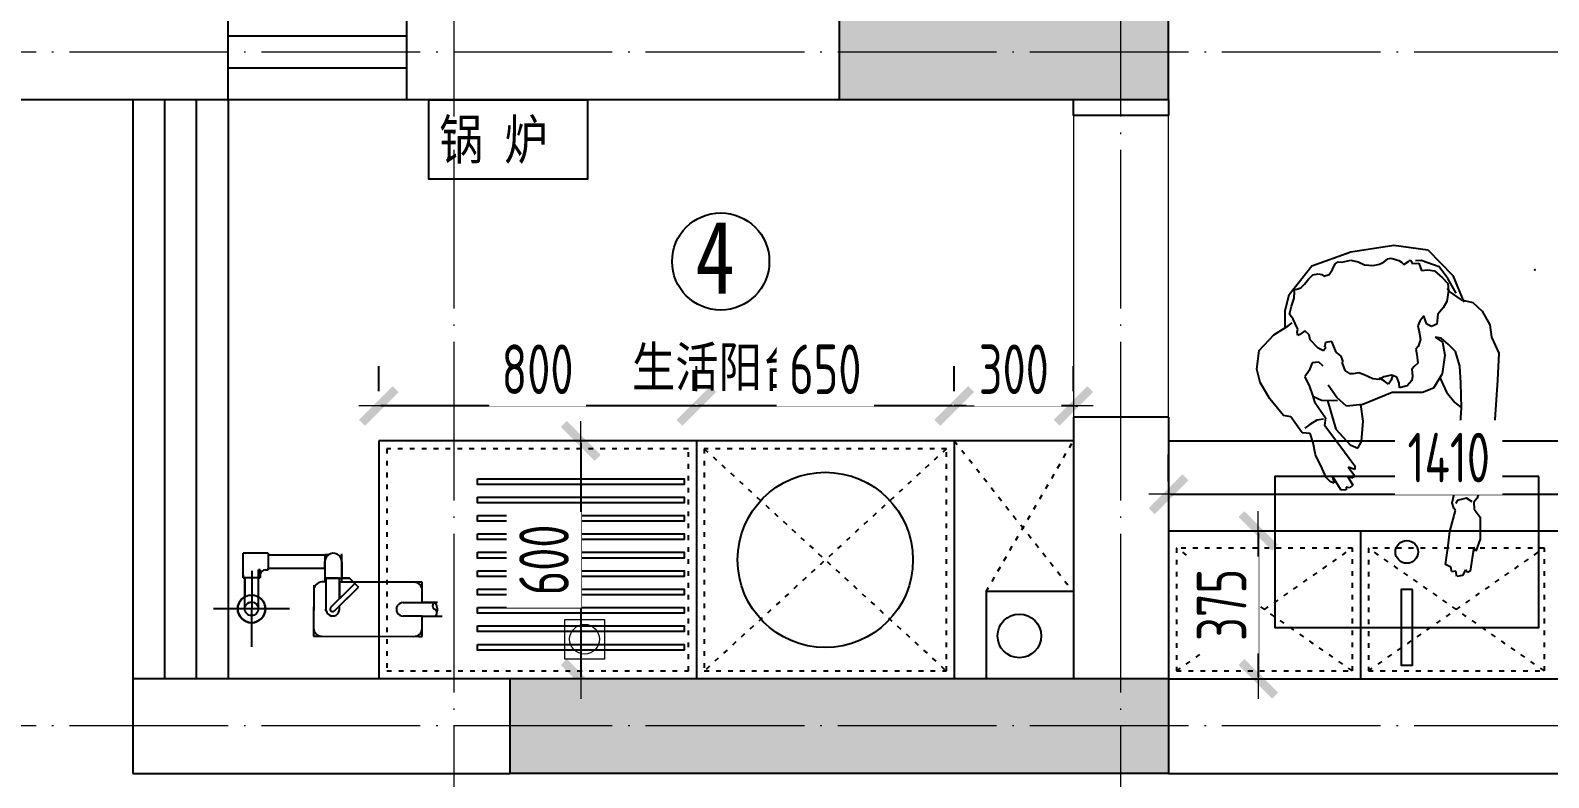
# Model space of a CAD drawing. Header units: inches. Extents: x 600 to 250244, y -404780 to 1000.
# Drawn here: x 42692 to 46518, y -352325 to -350441 of the extents above; entities that cross this region are included whole.
import ezdxf

# ---------------------------------------------------------------- set-up
doc = ezdxf.new("R2010")
doc.units = ezdxf.units.IN
doc.header["$MEASUREMENT"] = 0
doc.linetypes.add('ACAD_ISO03W100', pattern=[30, 12, -18])
doc.linetypes.add('DOTE', pattern=[2.42, 2, -0.2, 0.02, -0.2])
for name, color, linetype in [('D-ARCHI', 250, 'Continuous'), ('EVH 立面填充', 8, 'Continuous'), ('IBS-003-建筑窗框', 3, 'Continuous'), ('IBS-182-原建筑非承重墙', 150, 'Continuous'), ('IBS-200-原建筑承重墙柱', 200, 'Continuous'), ('IBS-63-原建筑窗', 63, 'Continuous'), ('IDS-040-固定高家具', 40, 'Continuous'), ('IFF-31-卫浴洁具', 31, 'Continuous'), ('IFF-51-活动家具', 51, 'Continuous'), ('iGo户型优化', 7, 'Continuous'), ('房间编号', 50, 'Continuous')]:
    doc.layers.add(name, color=color, linetype=linetype)
for name, color, linetype, lineweight in [('地面铺装内线', 251, 'Continuous', 5), ('地面铺装外线', 136, 'Continuous', 20), ('天棚材质标注', 2, 'Continuous', 5), ('门', 65, 'Continuous', 13)]:
    doc.layers.add(name, color=color, linetype=linetype, lineweight=lineweight)
doc.styles.add('ARI', font='SimSun.ttf', dxfattribs={"width": 0.8, "height": 200})
doc.styles.add('HBA-DIMT', font='ARCHS.SHX', dxfattribs={"width": 0.8})
doc.styles.add('宋体', font='SimSun.ttf', dxfattribs={"width": 0.8})
doc.dimstyles.new('HBA_40', dxfattribs={"dimscale": 50, "dimtxt": 2.5, "dimasz": 0.1, "dimexe": 2, "dimexo": 2.5, "dimgap": 0.6, "dimtad": 1, "dimdec": 0, "dimrnd": 5, "dimzin": 0, "dimtxsty": 'HBA-DIMT', "dimblk": 'HBA_DIMENSION_TICK', "dimblk1": 'HBA_DIMENSION_TICK', "dimblk2": 'HBA_DIMENSION_TICK', "dimcen": 0.125, "dimclrd": 44, "dimclre": 44, "dimclrt": 2, "dimadec": 0, "dimazin": 0, "dimtfac": 1, "dimtdec": 0, "dimtix": 1, "dimtmove": 1, "dimatfit": 3, "dimldrblk": 'HBA_Leader_Dot', "dimfxl": 0, "dimtvp": 1, "dimtfill": 1, "dimtolj": 1, "dimtzin": 0, "dimarcsym": 0})

# ---------------------------------------------------------------- blocks, each defined once
blk = doc.blocks.new('11')
at = {"layer": 'IBS-182-原建筑非承重墙'}
for p, q in [((140996.6, -1245.4), (140997.1, -1054.1)), ((140567.3, -1080.2), (140567.1, -1131.5)), ((140567.3, -1080.2), (140567.1, -1131.5)), ((140567.2, -1100.7), (140567.1, -1131.5)), ((140840.5, -1081), (140567.3, -1080.2)), ((140575.7, -1080.3), (140567.3, -1080.2)), ((140820, -1080.9), (140587.7, -1080.3)), ((140820, -1080.9), (140587.7, -1080.3)), ((140840.5, -1081), (140820, -1080.9)), ((140840.2, -1209.1), (140840.5, -1081)), ((140840.2, -1197.1), (140840.5, -1101.4)), ((140840.2, -1209.1), (140840.5, -1101.4)), ((140840.5, -1101.4), (140840.5, -1081)), ((140567.1, -1131.5), (140516.4, -1131.3)), ((140535.4, -1131.4), (140527.6, -1131.4)), ((140567.1, -1131.5), (140535.4, -1131.4)), ((140567.1, -1131.5), (140535.4, -1131.4)), ((140567.1, -1131.5), (140614.9, -1131.6)), ((140787.9, -1144.5), (140727.7, -1204.5)), ((140775.4, -1157), (140787.9, -1144.5)), ((140809.6, -1144.6), (140809.6, -1149.2)), ((140809.6, -1149.2), (140809.6, -1144.6)), ((140528, -1165.5), (140567, -1165.6)), ((140528, -1165.5), (140567, -1165.6)), ((140567, -1165.6), (140535.3, -1165.5)), ((140567, -1165.6), (140566.9, -1196.4)), ((140567, -1165.6), (140566.9, -1216.9)), ((140567, -1165.6), (140566.9, -1196.4)), ((140614.8, -1165.8), (140567, -1165.6)), ((140775.4, -1157), (140727.7, -1204.5)), ((140797.1, -1153.8), (140736.8, -1213.7)), ((140736.8, -1213.7), (140775.4, -1175.4)), ((140736.8, -1213.7), (140775.4, -1175.4)), ((140775.4, -1175.4), (140775.2, -1227)), ((140775.3, -1217.4), (140775.4, -1175.4)), ((140775.4, -1175.4), (140775.3, -1217.4)), ((140775.4, -1149.1), (140775.4, -1157)), ((140775.4, -1149.1), (140775.4, -1157)), ((140775.4, -1149.1), (140775.4, -1157)), ((140809.4, -1217.5), (140809.6, -1149.2)), ((140809.4, -1227.1), (140809.6, -1149.2)), ((140901.2, -1149.5), (141092.5, -1150)), ((140979.7, -1180.1), (140979.5, -1248.1)), ((140979.8, -1149.7), (140979.6, -1227.6)), ((140979.7, -1180.1), (140979.6, -1227.6)), ((141013.9, -1149.8), (141013.7, -1227.7)), ((141013.7, -1227.7), (141013.9, -1180.2)), ((141013.7, -1227.7), (141013.9, -1180.2)), ((140566.9, -1208.4), (140566.9, -1216.9)), ((140566.9, -1216.9), (140769.8, -1217.4)), ((140566.9, -1216.9), (140587.4, -1216.9)), ((140587.4, -1216.9), (140775.3, -1217.4)), ((140587.4, -1216.9), (140740.4, -1217.3)), ((140736.8, -1213.7), (140727.7, -1204.5)), ((140727.7, -1204.5), (140736.8, -1213.7)), ((140750, -1226.9), (140736.8, -1213.7)), ((140740.4, -1217.3), (140750, -1226.9)), ((140769.8, -1217.4), (140769.6, -1288.5)), ((140775.3, -1217.4), (140775.2, -1227)), ((140775.3, -1217.4), (140775.2, -1227)), ((140809.4, -1217.5), (140819.7, -1217.5)), ((140809.4, -1217.5), (140809.4, -1227.1)), ((140812.1, -1251.7), (140812.1, -1220.6)), ((140812.1, -1251.7), (140812.1, -1220.6)), ((140775.2, -1227), (140750, -1226.9)), ((140750, -1226.9), (140769.8, -1227)), ((140769.7, -1268.6), (140769.8, -1227)), ((140769.8, -1227), (140769.7, -1268.6)), ((140812.1, -1227.1), (140769.8, -1227)), ((140775.2, -1227), (140809.4, -1227.1)), ((140812.1, -1251.7), (140812, -1268.8)), ((140812, -1285.8), (140812.1, -1251.7)), ((140812, -1285.8), (140812.1, -1251.7)), ((140812.1, -1251.7), (140812.1, -1227.1)), ((140812.1, -1251.7), (140954.9, -1251.7)), ((140954.9, -1251.7), (140953, -1251.7)), ((140954.9, -1251.7), (140953, -1251.7)), ((140954.8, -1290.4), (140954.9, -1248.1)), ((140961.8, -1248.1), (140954.9, -1248.1)), ((140954.9, -1250.9), (140954.9, -1251.7)), ((140954.9, -1250.9), (140954.9, -1251.7)), ((140975.4, -1248.1), (140975.5, -1227.6)), ((140975.5, -1234.5), (140975.4, -1248.1)), ((140979.5, -1248.1), (140975.4, -1248.1)), ((140975.4, -1248.1), (140979.5, -1248.1)), ((140975.5, -1234.5), (140975.5, -1227.6)), ((140975.5, -1227.6), (140979.6, -1227.6)), ((140975.5, -1227.6), (141017.8, -1227.7)), ((140979.6, -1227.6), (140975.5, -1227.6)), ((140975.5, -1227.6), (140975.5, -1234.5)), ((140979.5, -1248.1), (140979.6, -1227.6)), ((140979.6, -1227.6), (141013.7, -1227.7)), ((140979.6, -1227.6), (141017.8, -1227.7)), ((141013.7, -1227.7), (141017.8, -1227.7)), ((141017.8, -1227.7), (141013.7, -1227.7)), ((141017.8, -1227.7), (141013.7, -1227.7)), ((141017.8, -1234.6), (141017.7, -1290.5)), ((141017.8, -1234.6), (141017.8, -1227.7)), ((141017.8, -1234.6), (141017.8, -1227.7)), ((141017.8, -1227.7), (141017.8, -1234.6)), ((141017.8, -1234.6), (141017.8, -1227.7)), ((141017.8, -1227.7), (141017.8, -1234.6)), ((140769.7, -1268.6), (140769.6, -1288.5)), ((140803.1, -1285.8), (140812, -1285.8)), ((140954.8, -1285.8), (140803.3, -1285.8)), ((140803.3, -1285.8), (140812, -1285.8)), ((140954.8, -1290.4), (140981.7, -1290.5)), ((140981.7, -1290.5), (141017.7, -1290.5))]:
    blk.add_line(p, q, dxfattribs=at)
blk.add_circle((140996.9, -1149.8), 34.9, dxfattribs=at)
for start, end in [(0, 180), (0, 180), (180, 240.5217), (180, 240.5217), (299.176, 0), (299.176, 0)]:
    blk.add_arc((140996.9, -1149.8), 34.9, start, end, dxfattribs=at)
for centre, major_axis, start_param, end_param in [((140587.7, -1100.8), (-14.5, 14.5), 5.495149, 7.065946), ((140820, -1101.4), (-14.5, -14.5), 2.353557, 3.924353), ((140553.1, -1148.5), (-17.5, -17.5), -1.141223, -0.024085), ((140539.5, -1139.9), (-6.72, -6.72), 4.378011, 6.612288), ((140614.9, -1148.7), (-12.1, -12.1), 0.78276, 3.924353), ((140792.5, -1149.1), (-12.1, 12.1), 3.924353, 7.065946), ((140792.5, -1149.1), (-4.6, -4.6), 1.568158, 4.709751), ((140996.9, -1149.8), (-12.1, 12.1), 4.709751, 10.992936), ((140531.1, -1157), (-6.72, -6.72), 1.236418, 3.470695), ((140587.4, -1196.4), (-14.5, 14.5), 0.78276, 2.353557), ((140819.7, -1197), (-14.5, -14.5), 0.78276, 2.353557), ((140961.8, -1234.4), (-9.66, 9.66), 2.353557, 3.924353), ((140790.8, -1268.7), (-15, 15), 0.78276, 2.986227), ((140790.8, -1268.7), (-15, 15), 2.986227, 3.924353)]:
    blk.add_ellipse(centre, major_axis=major_axis, ratio=1, start_param=start_param, end_param=end_param, dxfattribs=at)
at = {"layer": 'IBS-182-原建筑非承重墙', "extrusion": (0, 0, -1)}
for start_param, end_param in [(5.500425, 7.071221), (5.500425, 7.071221), (7.071221, 8.642018), (7.071221, 8.642018), (3.929629, 5.500425), (3.929629, 5.500425), (2.358832, 3.929629), (2.358832, 3.929629)]:
    blk.add_ellipse((140996.9, -1149.8), major_axis=(-12.1, 12.1), ratio=1, start_param=start_param, end_param=end_param, dxfattribs=at)
blk = doc.blocks.new('HBA_DIMENSION_TICK')
at = {"color": 0, "linetype": 'ByBlock'}
for p, q in [((-10, 0), (0, 0)), ((0, 0), (10, 0))]:
    blk.add_line(p, q, dxfattribs=at)
at = {"color": 50, "linetype": 'ByBlock'}
blk.add_solid([(-10, -7), (-7, -10), (7, 10), (10, 7)], dxfattribs=at)
blk = doc.blocks.new('*D266')
at = {"layer": 'Defpoints', "color": 0, "transparency": 16777216}
for p in [(46972, -351610.9), (45560.2, -351703.3), (46972, -351703.3)]:
    blk.add_point(p, dxfattribs=at)
at = {"layer": '天棚材质标注', "color": 44, "lineweight": -2, "transparency": 16777216}
for p, q in [((45560.2, -351578.3), (45560.2, -351510.9)), ((46972, -351578.3), (46972, -351510.9)), ((45565.2, -351610.9), (46967, -351610.9))]:
    blk.add_line(p, q, dxfattribs=at)
at = {"layer": '天棚材质标注', "color": 44, "lineweight": -2, "transparency": 16777216, "xscale": 5, "yscale": 5, "zscale": 5, "rotation": 180}
blk.add_blockref('HBA_DIMENSION_TICK', (45560.2, -351610.9), dxfattribs=at)
at = {"layer": '天棚材质标注', "color": 44, "lineweight": -2, "transparency": 16777216, "xscale": 5, "yscale": 5, "zscale": 5}
blk.add_blockref('HBA_DIMENSION_TICK', (46972, -351610.9), dxfattribs=at)
at = {"layer": '天棚材质标注', "color": 2, "transparency": 16777216, "insert": (46266.1, -351518.4), "char_height": 125, "attachment_point": 5, "style": 'HBA-DIMT', "bg_fill": 3, "box_fill_scale": 1.25, "bg_fill_color": 256, "bg_fill_true_color": 13158600, "bg_fill_transparency": 0}
blk.add_mtext('\\A1;1410', dxfattribs=at)
blk = doc.blocks.new('HBA_Leader_Dot')
at = {"color": 0, "linetype": 'ByBlock'}
blk.add_line((-5, 0), (-10, 0), dxfattribs=at)
at = {"color": 0, "linetype": 'ByBlock', "const_width": 5}
blk.add_lwpolyline([(-2.5, 0, 1), (2.5, 0, 1)], format="xyb", close=True, dxfattribs=at)
blk = doc.blocks.new('*D268')
at = {"layer": 'Defpoints', "color": 0, "transparency": 16777216}
for p in [(45718.4, -351703.3), (45718.4, -352076.3), (45786.2, -352076.3)]:
    blk.add_point(p, dxfattribs=at)
at = {"layer": '天棚材质标注', "color": 44, "lineweight": -2, "transparency": 16777216}
for p, q in [((45786.2, -351708.3), (45786.2, -352071.3)), ((45843.4, -351703.3), (45886.2, -351703.3)), ((45843.4, -352076.3), (45886.2, -352076.3))]:
    blk.add_line(p, q, dxfattribs=at)
at = {"layer": '天棚材质标注', "color": 44, "lineweight": -2, "transparency": 16777216, "xscale": 5, "yscale": 5, "zscale": 5}
for p, rotation in [((45786.2, -351703.3), 90), ((45786.2, -352076.3), 270)]:
    blk.add_blockref('HBA_DIMENSION_TICK', p, dxfattribs=dict(at, rotation=rotation))
at = {"layer": '天棚材质标注', "color": 2, "transparency": 16777216, "insert": (45693.7, -351889.8), "char_height": 125, "attachment_point": 5, "rotation": 90, "style": 'HBA-DIMT', "bg_fill": 3, "box_fill_scale": 1.25, "bg_fill_color": 256, "bg_fill_true_color": 13158600, "bg_fill_transparency": 0}
blk.add_mtext('\\A1;375', dxfattribs=at)
blk = doc.blocks.new('*D269')
at = {"layer": 'Defpoints', "color": 0, "transparency": 16777216}
for p in [(45020.2, -351388.2), (45020.2, -351476.3), (45320.2, -351476.3)]:
    blk.add_point(p, dxfattribs=at)
at = {"layer": '天棚材质标注', "color": 44, "lineweight": -2, "transparency": 16777216}
for p, q in [((45020.2, -351351.3), (45020.2, -351288.2)), ((45320.2, -351351.3), (45320.2, -351288.2)), ((45015.2, -351388.2), (45010.2, -351388.2)), ((45320.2, -351388.2), (45020.2, -351388.2)), ((45325.2, -351388.2), (45330.2, -351388.2))]:
    blk.add_line(p, q, dxfattribs=at)
at = {"layer": '天棚材质标注', "color": 44, "lineweight": -2, "transparency": 16777216, "xscale": 5, "yscale": 5, "zscale": 5}
blk.add_blockref('HBA_DIMENSION_TICK', (45020.2, -351388.2), dxfattribs=at)
at = {"layer": '天棚材质标注', "color": 44, "lineweight": -2, "transparency": 16777216, "xscale": 5, "yscale": 5, "zscale": 5, "rotation": 180}
blk.add_blockref('HBA_DIMENSION_TICK', (45320.2, -351388.2), dxfattribs=at)
at = {"layer": '天棚材质标注', "color": 2, "transparency": 16777216, "insert": (45170.2, -351295.7), "char_height": 125, "attachment_point": 5, "style": 'HBA-DIMT', "bg_fill": 3, "box_fill_scale": 1.25, "bg_fill_color": 256, "bg_fill_true_color": 13158600, "bg_fill_transparency": 0}
blk.add_mtext('\\A1;300', dxfattribs=at)
blk = doc.blocks.new('*D270')
at = {"layer": 'Defpoints', "color": 0, "transparency": 16777216}
for p in [(44370.2, -351388.2), (44370.2, -351476.3), (45020.2, -351476.3)]:
    blk.add_point(p, dxfattribs=at)
at = {"layer": '天棚材质标注', "color": 44, "lineweight": -2, "transparency": 16777216}
for p, q in [((44370.2, -351351.3), (44370.2, -351288.2)), ((45020.2, -351351.3), (45020.2, -351288.2)), ((45015.2, -351388.2), (44375.2, -351388.2))]:
    blk.add_line(p, q, dxfattribs=at)
at = {"layer": '天棚材质标注', "color": 44, "lineweight": -2, "transparency": 16777216, "xscale": 5, "yscale": 5, "zscale": 5, "rotation": 180}
blk.add_blockref('HBA_DIMENSION_TICK', (44370.2, -351388.2), dxfattribs=at)
at = {"layer": '天棚材质标注', "color": 44, "lineweight": -2, "transparency": 16777216, "xscale": 5, "yscale": 5, "zscale": 5}
blk.add_blockref('HBA_DIMENSION_TICK', (45020.2, -351388.2), dxfattribs=at)
at = {"layer": '天棚材质标注', "color": 2, "transparency": 16777216, "insert": (44695.2, -351295.7), "char_height": 125, "attachment_point": 5, "style": 'HBA-DIMT', "bg_fill": 3, "box_fill_scale": 1.25, "bg_fill_color": 256, "bg_fill_true_color": 13158600, "bg_fill_transparency": 0}
blk.add_mtext('\\A1;650', dxfattribs=at)
blk = doc.blocks.new('*D271')
at = {"layer": 'Defpoints', "color": 0, "transparency": 16777216}
for p in [(43570.2, -351388.2), (43570.2, -351476.3), (44370.2, -351476.3)]:
    blk.add_point(p, dxfattribs=at)
at = {"layer": '天棚材质标注', "color": 44, "lineweight": -2, "transparency": 16777216}
for p, q in [((43570.2, -351351.3), (43570.2, -351288.2)), ((44370.2, -351351.3), (44370.2, -351288.2)), ((44365.2, -351388.2), (43575.2, -351388.2))]:
    blk.add_line(p, q, dxfattribs=at)
at = {"layer": '天棚材质标注', "color": 44, "lineweight": -2, "transparency": 16777216, "xscale": 5, "yscale": 5, "zscale": 5, "rotation": 180}
blk.add_blockref('HBA_DIMENSION_TICK', (43570.2, -351388.2), dxfattribs=at)
at = {"layer": '天棚材质标注', "color": 44, "lineweight": -2, "transparency": 16777216, "xscale": 5, "yscale": 5, "zscale": 5}
blk.add_blockref('HBA_DIMENSION_TICK', (44370.2, -351388.2), dxfattribs=at)
at = {"layer": '天棚材质标注', "color": 2, "transparency": 16777216, "insert": (43970.2, -351295.7), "char_height": 125, "attachment_point": 5, "style": 'HBA-DIMT', "bg_fill": 3, "box_fill_scale": 1.25, "bg_fill_color": 256, "bg_fill_true_color": 13158600, "bg_fill_transparency": 0}
blk.add_mtext('\\A1;800', dxfattribs=at)
blk = doc.blocks.new('*D272')
at = {"layer": 'Defpoints', "color": 0, "transparency": 16777216}
for p in [(44123.2, -351476.3), (44078.9, -352076.3), (44123.2, -352076.3)]:
    blk.add_point(p, dxfattribs=at)
at = {"layer": '天棚材质标注', "color": 44, "lineweight": -2, "transparency": 16777216}
for p, q in [((43998.2, -351476.3), (43978.9, -351476.3)), ((44078.9, -351481.3), (44078.9, -352071.3)), ((43998.2, -352076.3), (43978.9, -352076.3))]:
    blk.add_line(p, q, dxfattribs=at)
at = {"layer": '天棚材质标注', "color": 44, "lineweight": -2, "transparency": 16777216, "xscale": 5, "yscale": 5, "zscale": 5}
for p, rotation in [((44078.9, -351476.3), 90), ((44078.9, -352076.3), 270)]:
    blk.add_blockref('HBA_DIMENSION_TICK', p, dxfattribs=dict(at, rotation=rotation))
at = {"layer": '天棚材质标注', "color": 2, "transparency": 16777216, "insert": (43986.4, -351776.3), "char_height": 125, "attachment_point": 5, "rotation": 90, "style": 'HBA-DIMT', "bg_fill": 3, "box_fill_scale": 1.25, "bg_fill_color": 256, "bg_fill_true_color": 13158600, "bg_fill_transparency": 0}
blk.add_mtext('\\A1;600', dxfattribs=at)

msp = doc.modelspace()

# ---------------------------------------------------------------- hatches: boundary and pattern name
at = {"layer": 'EVH 立面填充'}
h = msp.add_hatch(color=256, dxfattribs=at)
h.dxf.hatch_style = 1
h.paths.add_polyline_path([(45560.2, -350616.3), (45560.2, -350376.3), (44960.2, -350376.3), (44960.2, -348686.3), (44730.2, -348686.3), (44730.2, -350616.3)])
h = msp.add_hatch(color=256, dxfattribs=at)
h.dxf.hatch_style = 1
h.paths.add_polyline_path([(43900.2, -352076.3), (43900.2, -352314.6), (45560.2, -352314.6), (45560.2, -352076.3)])

# ---------------------------------------------------------------- linework, layer by layer
at = {"layer": 'D-ARCHI', "color": 251, "linetype": 'DOTE', "lineweight": 5, "ltscale": 200}
for p, q in [((43760.2, -355014.6), (43760.2, -340066)), ((45440.2, -355014.6), (45440.2, -340066)), ((52870.5, -350496.3), (32543.2, -350496.3)), ((52870.5, -352194.6), (32543.2, -352194.6))]:
    msp.add_line(p, q, dxfattribs=at)
at = {"layer": 'IBS-003-建筑窗框', "color": 251, "ltscale": 10}
for p, q in [((42950.2, -350616.3), (42950.2, -352076.3)), ((43640.2, -350616.3), (43190.2, -350616.3)), ((43190.2, -350616.3), (43190.2, -352076.3))]:
    msp.add_line(p, q, dxfattribs=at)
at = {"layer": 'IBS-182-原建筑非承重墙'}
for p, q in [((43640.2, -349676.3), (43640.2, -350616.3)), ((43190.2, -350616.3), (43190.2, -350376.3)), ((42950.2, -350616.3), (40490.2, -350616.3)), ((43190.2, -350616.3), (42950.2, -350616.3)), ((44730.2, -350616.3), (43640.2, -350616.3)), ((45320.2, -350656.3), (45320.2, -350616.3)), ((45560.2, -350616.3), (45560.2, -350656.3)), ((45560.2, -350656.3), (45320.2, -350656.3)), ((45560.2, -351416.3), (45320.2, -351416.3)), ((45320.2, -351416.3), (45320.2, -352076.3)), ((45560.2, -351416.3), (45560.2, -352076.3)), ((45100.2, -351856.3), (45100.2, -352076.3)), ((45320.2, -351856.3), (45100.2, -351856.3)), ((43900.2, -352076.3), (42950.2, -352076.3)), ((42950.2, -352076.3), (42950.2, -352314.6)), ((45560.2, -352076.3), (47360.2, -352076.3)), ((42950.2, -352314.6), (43900.2, -352314.6)), ((45560.2, -352314.6), (47600.2, -352314.6))]:
    msp.add_line(p, q, dxfattribs=at)
msp.add_circle((45184.2, -351967.9), 55, dxfattribs=at)
msp.add_point((46482.8, -351044.8), dxfattribs=at)
at = {"layer": 'IBS-200-原建筑承重墙柱', "ltscale": 0.02}
for p, q in [((44730.2, -348686.3), (44730.2, -350616.3)), ((45560.2, -350616.3), (45560.2, -350376.3)), ((45560.2, -350616.3), (44730.2, -350616.3)), ((45560.2, -352076.3), (43900.2, -352076.3)), ((43900.2, -352076.3), (43900.2, -352314.6)), ((45560.2, -352076.3), (45560.2, -352314.6)), ((45560.2, -352314.6), (43900.2, -352314.6))]:
    msp.add_line(p, q, dxfattribs=at)
at = {"layer": 'IBS-63-原建筑窗'}
for p, q in [((43640.2, -350456.3), (43190.2, -350456.3)), ((43640.2, -350536.3), (43190.2, -350536.3)), ((43030.2, -350616.3), (43030.2, -352076.3)), ((43110.2, -350616.3), (43110.2, -352076.3))]:
    msp.add_line(p, q, dxfattribs=at)
at = {"layer": 'IDS-040-固定高家具'}
for p, q in [((45320.2, -351476.3), (43570.2, -351476.3)), ((43570.2, -351476.3), (43570.2, -352076.3)), ((44370.2, -351476.3), (44370.2, -352076.3)), ((45020.2, -351476.3), (45020.2, -352076.3)), ((45560.2, -351703.3), (46972, -351703.3)), ((46043.5, -351703.3), (46043.5, -352076.3))]:
    msp.add_line(p, q, dxfattribs=at)
at = {"layer": 'IDS-040-固定高家具', "linetype": 'ACAD_ISO03W100'}
for p, q in [((45020.2, -351476.3), (45320.2, -351856.3)), ((45100.2, -351856.3), (45320.2, -351476.3)), ((45000.2, -351496.3), (44390.2, -352056.3)), ((44390.2, -351496.3), (45000.2, -352056.3)), ((45580.2, -352056.3), (46023.5, -351746.3)), ((46023.5, -352056.3), (45580.2, -351746.3)), ((46063.5, -352056.3), (46506.9, -351746.3)), ((46506.9, -352056.3), (46063.5, -351746.3))]:
    msp.add_line(p, q, dxfattribs=at)
at = {"layer": 'IDS-040-固定高家具'}
for points in [[(43696.1, -350616.3), (44096.1, -350616.3), (44096.1, -350816.3), (43696.1, -350816.3)], [(43818.5, -351571.7), (44339.3, -351571.7), (44339.3, -351586.1), (43818.5, -351586.1)], [(43818.5, -351618.1), (44339.3, -351618.1), (44339.3, -351632.5), (43818.5, -351632.5)], [(43818.5, -351664.5), (44339.3, -351664.5), (44339.3, -351678.9), (43818.5, -351678.9)], [(43818.5, -351710.8), (44339.3, -351710.8), (44339.3, -351725.2), (43818.5, -351725.2)], [(43818.5, -351757.2), (44339.3, -351757.2), (44339.3, -351771.6), (43818.5, -351771.6)], [(43818.5, -351803.6), (44339.3, -351803.6), (44339.3, -351818), (43818.5, -351818)], [(43818.5, -351850), (44339.3, -351850), (44339.3, -351864.4), (43818.5, -351864.4)], [(43818.5, -351896.4), (44339.3, -351896.4), (44339.3, -351910.8), (43818.5, -351910.8)], [(43818.5, -351942.8), (44339.3, -351942.8), (44339.3, -351957.2), (43818.5, -351957.2)], [(43818.5, -351989.2), (44339.3, -351989.2), (44339.3, -352003.6), (43818.5, -352003.6)]]:
    msp.add_lwpolyline(points, close=True, dxfattribs=at)
at = {"layer": 'IDS-040-固定高家具', "linetype": 'ACAD_ISO03W100'}
for points in [[(43590.2, -352056.3), (44350.2, -352056.3), (44350.2, -351496.3), (43590.2, -351496.3)], [(44390.2, -352056.3), (45000.2, -352056.3), (45000.2, -351496.3), (44390.2, -351496.3)], [(45580.2, -352056.3), (46023.5, -352056.3), (46023.5, -351746.3), (45580.2, -351746.3)], [(46063.5, -352056.3), (46506.9, -352056.3), (46506.9, -351746.3), (46063.5, -351746.3)]]:
    msp.add_lwpolyline(points, close=True, dxfattribs=at)
at = {"layer": 'IDS-040-固定高家具'}
msp.add_circle((44695.2, -351776.3), 220.9, dxfattribs=at)
at = {"layer": 'IFF-31-卫浴洁具', "ltscale": 0.02}
for points in [[(46492.7, -351566.3), (45827.7, -351566.3), (45827.7, -351946.3), (46492.7, -351946.3)], [(46174.4, -351851.3), (46145.9, -351851.3), (46145.9, -352041.3), (46174.4, -352041.3)]]:
    msp.add_lwpolyline(points, close=True, dxfattribs=at)
msp.add_circle((46160.2, -351756.3), 28.5, dxfattribs=at)
at = {"layer": 'IFF-51-活动家具'}
msp.add_line((45560.2, -351476.3), (46760.2, -351476.3), dxfattribs=at)
at = {"layer": 'iGo户型优化', "color": 251}
for p, q in [((46019, -351000), (46127.4, -350982.8)), ((46127.4, -350982.8), (46213, -350994.9)), ((46213, -350994.9), (46276.6, -351059.1)), ((45864, -351107.6), (45921, -351034.6)), ((45921, -351034.6), (46019, -351000)), ((45973.2, -351044.2), (45979.5, -351030.3)), ((45979.5, -351030.3), (45987.6, -351025.2)), ((45987.6, -351025.2), (45996.6, -351025.3)), ((45996.6, -351025.3), (46019.3, -351021)), ((46019.3, -351021), (46038.1, -351024.6)), ((46038.1, -351024.6), (46054, -351032.4)), ((46054, -351032.4), (46075.9, -351033.7)), ((46075.9, -351033.7), (46091.6, -351030.7)), ((46091.6, -351030.7), (46103.2, -351024.9)), ((46103.2, -351024.9), (46112.6, -351017.6)), ((46112.6, -351017.6), (46121.3, -351016)), ((46121.3, -351016), (46140.4, -351021.4)), ((46140.4, -351021.4), (46146.7, -351025.6)), ((46146.7, -351025.6), (46153.2, -351031.6)), ((46153.2, -351031.6), (46164.4, -351024)), ((46164.4, -351024), (46169, -351019.5)), ((46169, -351019.5), (46173.8, -351025.9)), ((46173.8, -351025.9), (46172.4, -351027.9)), ((46172.4, -351027.9), (46183.5, -351029.4)), ((46196.7, -351021.1), (46182.2, -351022.4)), ((46183.5, -351029.4), (46190.5, -351028.1)), ((46190.5, -351028.1), (46197.6, -351046.6)), ((46242.3, -351037.2), (46196.7, -351021.1)), ((45902.5, -351081.2), (45912.7, -351068.4)), ((45912.7, -351068.4), (45923.3, -351057.4)), ((45923.3, -351057.4), (45937.2, -351054.7)), ((45937.2, -351054.7), (45946.6, -351056.5)), ((45946.6, -351056.5), (45951.1, -351061.1)), ((45951.1, -351061.1), (45964.7, -351056.7)), ((45964.7, -351056.7), (45973.2, -351044.2)), ((46197.6, -351046.6), (46213.7, -351045.4)), ((46213.7, -351045.4), (46230.4, -351047.6)), ((46230.4, -351047.6), (46250, -351065.6)), ((46263.9, -351066.8), (46242.3, -351037.2)), ((46250, -351065.6), (46263.5, -351079.3)), ((46285.1, -351103.6), (46263.9, -351066.8)), ((46276.6, -351059.1), (46303.7, -351126.7)), ((45854.1, -351148.5), (45864, -351107.6)), ((45872.8, -351095.9), (45883.3, -351093.9)), ((45874.9, -351097.3), (45872.8, -351095.9)), ((45877.3, -351100.5), (45874.9, -351097.3)), ((45876.8, -351116.8), (45877.3, -351100.5)), ((45883.3, -351093.9), (45893.4, -351090.2)), ((45893.4, -351090.2), (45902.5, -351081.2)), ((46265.1, -351097.1), (46261.4, -351124.9)), ((46262, -351091.5), (46266.7, -351100)), ((46263.5, -351079.3), (46265.1, -351097.1)), ((46266.7, -351100), (46297.3, -351120.8)), ((45853.7, -351192.9), (45854.1, -351148.5)), ((45864.6, -351157.1), (45869.6, -351136.3)), ((45869.6, -351136.3), (45876.8, -351116.8)), ((46251.8, -351141.2), (46238.4, -351156.4)), ((46261.4, -351124.9), (46251.8, -351141.2)), ((46297.3, -351120.8), (46326.9, -351127.6)), ((46326.9, -351127.6), (46350.6, -351149.6)), ((46350.6, -351149.6), (46369.5, -351183.3)), ((45824.9, -351209.1), (45861.3, -351186.2)), ((45861.3, -351186.2), (45871.7, -351178.6)), ((45874.2, -351169.8), (45864.6, -351157.1)), ((45883.8, -351191.5), (45874.2, -351169.8)), ((46193, -351174.1), (46188.1, -351185.9)), ((46188.1, -351185.9), (46191.1, -351201.6)), ((46203.2, -351161.3), (46193, -351174.1)), ((46207.3, -351173.2), (46203.2, -351161.3)), ((46210.7, -351181.6), (46207.3, -351173.2)), ((46222.8, -351188.3), (46210.7, -351181.6)), ((46236.1, -351182.2), (46222.8, -351188.3)), ((46238.4, -351156.4), (46236.1, -351182.2)), ((46369.5, -351183.3), (46373.6, -351214.5)), ((45788, -351248), (45824.9, -351209.1)), ((45886.2, -351194.6), (45883.8, -351191.5)), ((45884, -351202.3), (45886.2, -351194.6)), ((45885.7, -351211), (45884, -351202.3)), ((45890.6, -351208.2), (45885.7, -351211)), ((45903.2, -351198.6), (45890.6, -351208.2)), ((45914.3, -351209.2), (45903.2, -351198.6)), ((45916.6, -351221.4), (45914.3, -351209.2)), ((45936.9, -351242.8), (45916.6, -351221.4)), ((45971.5, -351225.4), (45955.9, -351228.4)), ((45975, -351233.8), (45971.5, -351225.4)), ((46194.7, -351220.8), (46189, -351238.2)), ((46191.1, -351201.6), (46194.7, -351220.8)), ((46231.9, -351214.9), (46250.2, -351227.3)), ((46246.6, -351217.4), (46231.9, -351214.9)), ((46265.5, -351233.3), (46246.6, -351217.4)), ((46250.2, -351227.3), (46256.4, -351259.9)), ((46373.6, -351214.5), (46392, -351255.3)), ((45782.8, -351295.2), (45788, -351248)), ((45950.8, -351249.2), (45936.9, -351242.8)), ((45956.4, -351240.9), (45950.8, -351249.2)), ((45955.9, -351228.4), (45952.6, -351239.8)), ((45952.6, -351239.8), (45956.4, -351240.9)), ((45982.1, -351252.3), (45975, -351233.8)), ((45994.9, -351262.5), (45982.1, -351252.3)), ((45999, -351274.4), (45994.9, -351262.5)), ((46189, -351238.2), (46183, -351244.7)), ((46183, -351244.7), (46185.7, -351258.7)), ((46185.7, -351258.7), (46187.9, -351280)), ((46256.4, -351259.9), (46249.5, -351307.3)), ((46283.1, -351251.2), (46265.5, -351233.3)), ((46293.7, -351288.2), (46283.1, -351251.2)), ((46392, -351255.3), (46389, -351323.3)), ((45791, -351329.1), (45782.8, -351295.2)), ((45914.6, -351298.4), (45903.5, -351314.7)), ((45921.6, -351279.3), (45914.6, -351298.4)), ((45939, -351277.8), (45921.6, -351279.3)), ((45949.8, -351288.1), (45939, -351277.8)), ((45998.2, -351280), (45999, -351274.4)), ((46005.4, -351298.5), (45998.2, -351280)), ((46017.8, -351307), (46005.4, -351298.5)), ((46178.8, -351288.9), (46172.8, -351295.5)), ((46172.8, -351295.5), (46174.4, -351313.3)), ((46187.9, -351280), (46178.8, -351288.9)), ((46296.4, -351330.3), (46293.7, -351288.2)), ((45814.9, -351370.6), (45791, -351329.1)), ((45903.5, -351314.7), (45915.2, -351339.1)), ((45915.2, -351339.1), (45922.9, -351360.7)), ((45984.3, -351366.7), (45962.4, -351335.4)), ((46025.1, -351307.4), (46017.8, -351307)), ((46039.1, -351304.7), (46025.1, -351307.4)), ((46052.6, -351309.4), (46039.1, -351304.7)), ((46074.4, -351319.7), (46052.6, -351309.4)), ((46091.1, -351321.9), (46074.4, -351319.7)), ((46102.3, -351314.4), (46091.1, -351321.9)), ((46092, -351317.8), (46091.2, -351317.6)), ((46104.2, -351326.1), (46092, -351317.8)), ((46121.5, -351310.7), (46102.3, -351314.4)), ((46114.4, -351333.1), (46104.2, -351326.1)), ((46121.3, -351322.9), (46114.4, -351333.1)), ((46124.5, -351311.6), (46121.3, -351322.9)), ((46135, -351315.3), (46121.5, -351310.7)), ((46126.5, -351311), (46124.5, -351311.6)), ((46141.5, -351330.4), (46135, -351315.3)), ((46142.1, -351342.9), (46141.5, -351330.4)), ((46161, -351337.5), (46142.1, -351342.9)), ((46172.9, -351324.4), (46161, -351337.5)), ((46174.4, -351313.3), (46172.9, -351324.4)), ((46249.5, -351307.3), (46228, -351343.3)), ((46243.8, -351316.8), (46260, -351353.2)), ((46297.9, -351393.9), (46296.4, -351330.3)), ((46389, -351323.3), (46374.2, -351533.7)), ((45849.3, -351412), (45814.9, -351370.6)), ((45922.9, -351360.7), (45927.9, -351377.5)), ((45945, -351374.2), (45925.6, -351365.5)), ((45927.9, -351377.5), (45955.2, -351418.4)), ((45985.9, -351375.3), (45945, -351374.2)), ((45960.6, -351374.6), (45981.9, -351447)), ((46008, -351388.8), (45984.3, -351366.7)), ((46123.8, -351354.3), (46049.7, -351384.4)), ((46199.9, -351354), (46123.8, -351354.3)), ((46228, -351343.3), (46199.9, -351354)), ((46260, -351353.2), (46281, -351379.4)), ((46281, -351379.4), (46297.9, -351393.3)), ((45867.8, -351415.6), (45849.3, -351412)), ((45896.8, -351456.2), (45867.8, -351415.6)), ((45955.2, -351418.4), (45953.3, -351436.5)), ((46049.7, -351384.4), (46008, -351388.8)), ((46050.7, -351426.8), (46044.8, -351384.9)), ((46287.8, -351536), (46297.9, -351393.9)), ((45916.6, -351457.7), (45896.8, -351456.2)), ((45915.7, -351434.8), (45903.4, -351444.3)), ((45933.3, -351424.4), (45915.7, -351434.8)), ((45950.4, -351421.1), (45933.3, -351424.4)), ((45953.3, -351436.5), (45989.1, -351484.7)), ((45981.9, -351447), (46017.7, -351486.3)), ((46046.2, -351477.4), (46050.7, -351426.8)), ((45924.6, -351481), (45916.6, -351457.7)), ((45930.4, -351511.8), (45924.6, -351481)), ((45989.1, -351484.7), (46029.6, -351539.1)), ((46017.7, -351486.3), (46037.1, -351495)), ((46037.1, -351495), (46046.2, -351477.4)), ((45947.5, -351545.8), (45930.4, -351511.8)), ((45957.2, -351568.8), (45947.5, -351545.8)), ((45968.1, -351579.2), (45957.2, -351568.8)), ((45972.3, -351564.2), (45977.6, -351582.7)), ((45995.2, -351600.6), (45972.3, -351564.2)), ((46011.9, -351567.3), (46024.7, -351587.9)), ((46024.9, -351570.1), (46011.9, -351567.3)), ((46012.5, -351542.3), (46026.6, -351560.9)), ((46029.5, -351548), (46012.5, -351542.3)), ((46026.6, -351560.9), (46024.9, -351570.1)), ((46029.6, -351539.1), (46029.5, -351548)), ((46274.3, -351632.6), (46289.2, -351571.2)), ((46289.2, -351571.2), (46287.8, -351536)), ((46374.2, -351533.7), (46345, -351594.3)), ((45977.6, -351582.7), (45968.1, -351579.2)), ((46007.5, -351600), (45995.2, -351600.6)), ((46007.9, -351592.9), (46007.5, -351600)), ((46017.1, -351594.7), (46007.9, -351592.9)), ((46024.7, -351587.9), (46017.1, -351594.7)), ((46345, -351594.3), (46337.6, -351620.5)), ((46278.6, -351645.9), (46274.3, -351632.6)), ((46283.3, -351652.1), (46278.6, -351645.9)), ((46287.3, -351626.5), (46283.5, -351634.4)), ((46310.9, -351620.3), (46287.3, -351626.5)), ((46325.2, -351630), (46310.9, -351620.3)), ((46337.6, -351620.5), (46328.9, -351631)), ((46328.9, -351631), (46330.5, -351648.5)), ((46268.5, -351704.6), (46283.3, -351652.1)), ((46330.5, -351648.5), (46345, -351668.8)), ((46345, -351668.8), (46344.9, -351723.8)), ((46264.8, -351740.8), (46268.5, -351704.6)), ((46344.9, -351723.8), (46334.7, -351754.1)), ((46257.9, -351788.3), (46264.8, -351740.8)), ((46329.3, -351744.5), (46319.6, -351804.9)), ((46334.7, -351754.1), (46329.3, -351744.5)), ((46271.5, -351794.6), (46257.9, -351788.3)), ((46273.8, -351806.5), (46271.5, -351794.6)), ((46284, -351804.6), (46273.8, -351806.5)), ((46286.6, -351818.3), (46284, -351804.6)), ((46300.3, -351815.7), (46286.6, -351818.3)), ((46308.3, -351801.7), (46300.3, -351815.7)), ((46313, -351807.9), (46308.3, -351801.7)), ((46319.6, -351804.9), (46313, -351807.9))]:
    msp.add_line(p, q, dxfattribs=at)
at = {"layer": '房间编号'}
msp.add_circle((44431.6, -351023.9), 122.5, dxfattribs=at)
at = {"layer": '门', "color": 8, "lineweight": 5}
msp.add_line((45560.2, -351416.3), (45320.2, -351416.3), dxfattribs=at)
msp.add_lwpolyline([(45320.2, -351416.3), (45560.2, -351416.3), (45560.2, -350656.3), (45320.2, -350656.3)], close=True, dxfattribs=at)

# ---------------------------------------------------------------- block references
at = {"layer": 'IBS-182-原建筑非承重墙', "rotation": 180}
msp.add_blockref('11', (184246.4, -353049.5), dxfattribs=at)

# ---------------------------------------------------------------- texts
at = {"layer": '房间编号', "color": 8, "style": '宋体', "width": 0.8}
for s, p in [('锅 炉', (43722.9, -350766.5)), ('生活阳台', (44207.9, -351339.7))]:
    msp.add_text(s, height=100, dxfattribs=at).set_placement(p)
at = {"layer": '房间编号', "insert": (44467.2, -350921.2), "char_height": 183.8, "width": 2606.465, "attachment_point": 3, "style": 'ARI'}
msp.add_mtext('4', dxfattribs=at)

# ---------------------------------------------------------------- next in the draw order: dimensions: what is measured, and where the dimension line sits
at = {"layer": '天棚材质标注', "color": 6}
for base, p1, p2, picture, middle in [((45020.2, -351388.2), (45320.2, -351476.3), (45020.2, -351476.3), '*D269', (45170.2, -351295.7)), ((46972, -351610.9), (45560.2, -351703.3), (46972, -351703.3), '*D266', (46266.1, -351518.4))]:
    dim = msp.add_linear_dim(base=base, p1=p1, p2=p2, dimstyle='HBA_40', dxfattribs=at)
    dim.commit()
    dim.dimension.update_dxf_attribs({"geometry": picture, "text_midpoint": middle})

# ---------------------------------------------------------------- next in the draw order: dimensions: what is measured, and where the dimension line sits
dim = msp.add_linear_dim(base=(44370.2, -351388.2), p1=(45020.2, -351476.3), p2=(44370.2, -351476.3), dimstyle='HBA_40', dxfattribs=at)
dim.commit()
dim.dimension.update_dxf_attribs({"geometry": '*D270', "text_midpoint": (44695.2, -351295.7)})
dim = msp.add_linear_dim(base=(45786.2, -352076.3), p1=(45718.4, -351703.3), p2=(45718.4, -352076.3), angle=90, dimstyle='HBA_40', dxfattribs=at)
dim.commit()
dim.dimension.update_dxf_attribs({"geometry": '*D268', "text_midpoint": (45693.7, -351889.8)})

# ---------------------------------------------------------------- next in the draw order: dimensions: what is measured, and where the dimension line sits
dim = msp.add_linear_dim(base=(43570.2, -351388.2), p1=(44370.2, -351476.3), p2=(43570.2, -351476.3), dimstyle='HBA_40', dxfattribs=at)
dim.commit()
dim.dimension.update_dxf_attribs({"geometry": '*D271', "text_midpoint": (43970.2, -351295.7)})

# ---------------------------------------------------------------- next in the draw order: dimensions: what is measured, and where the dimension line sits
dim = msp.add_linear_dim(base=(44078.9, -352076.3), p1=(44123.2, -351476.3), p2=(44123.2, -352076.3), angle=90, dimstyle='HBA_40', dxfattribs=at)
dim.commit()
dim.dimension.update_dxf_attribs({"geometry": '*D272', "text_midpoint": (43986.4, -351776.3)})

# ---------------------------------------------------------------- next in the draw order: linework, layer by layer
at = {"layer": '地面铺装内线'}
msp.add_circle((44088.5, -351976.3), 37.5, dxfattribs=at)
at = {"layer": '地面铺装外线'}
msp.add_lwpolyline([(44038.5, -351926.3), (44138.5, -351926.3), (44138.5, -352026.3), (44038.5, -352026.3)], close=True, dxfattribs=at)

doc.saveas('drawing.dxf')
